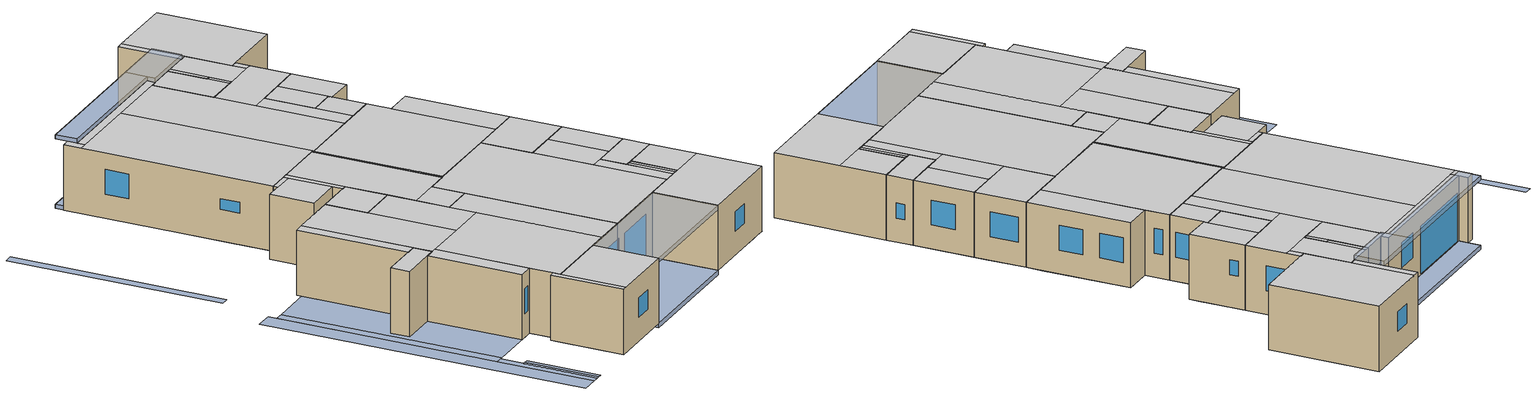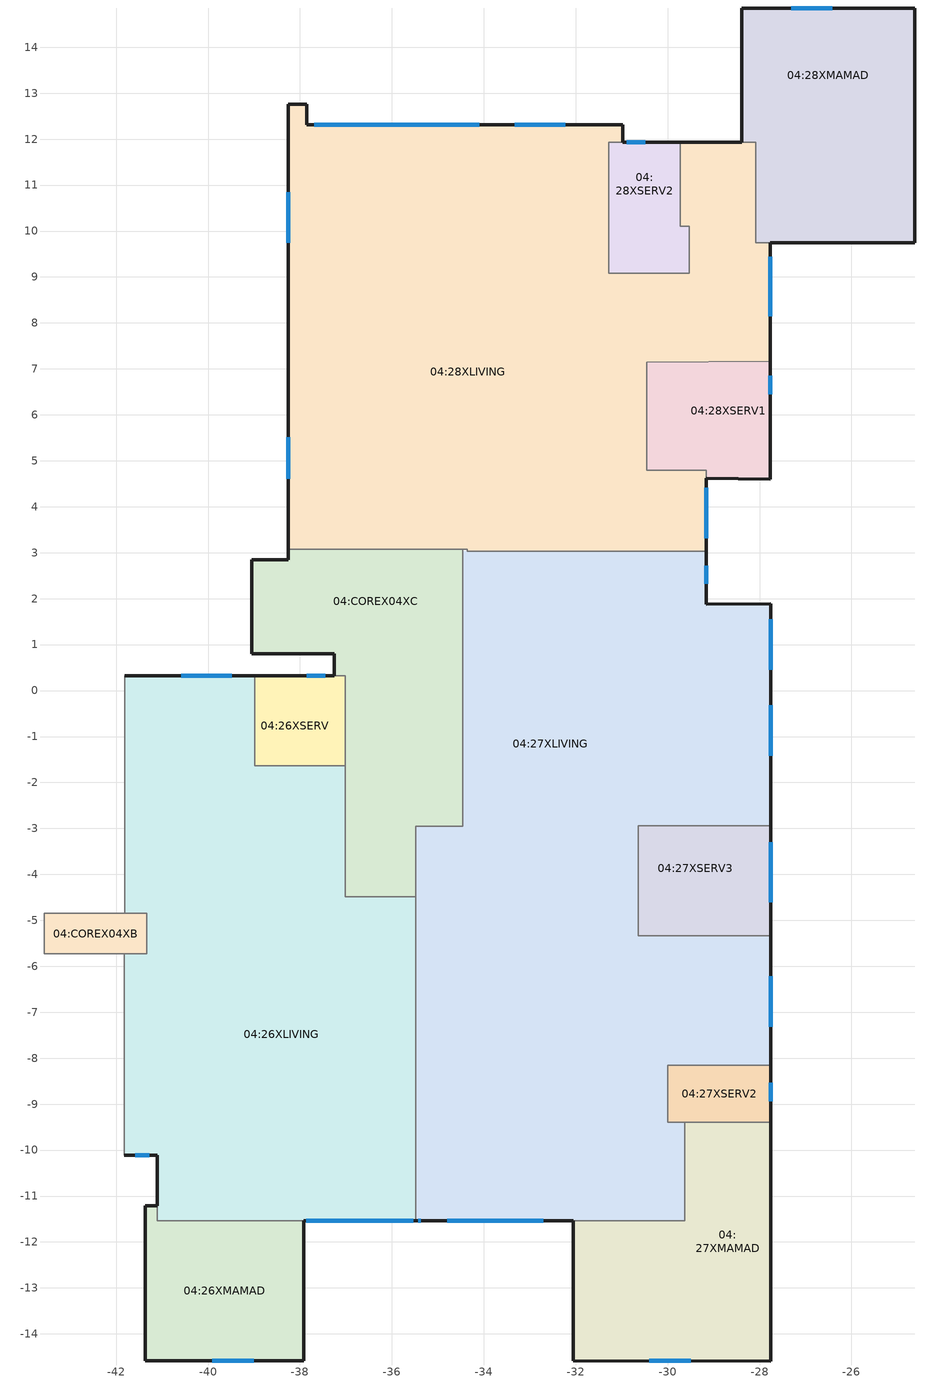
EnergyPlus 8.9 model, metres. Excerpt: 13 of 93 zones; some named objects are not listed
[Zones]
04:28XMAMAD
 floor adiabatic (0_IntFloor_U=2.126): -24.62,9.74 -28.08,9.74 -28.08,11.93 -24.62,11.93 z9; -24.62,11.93 -28.39,11.93 -28.39,14.85 -24.62,14.85 z9
 wall outside (0_ExtWall MMD plaster 400 6cm - Int_Insulation_U=1.28): -27.77,9.74 -24.62,9.74 -24.62,14.85 -28.39,14.85 -28.39,11.93 z9:12
 wall to 04:28XLIVING (0_IntPartition 20cm concrete_U=2.516): -28.39,11.93 -28.08,11.93 -28.08,9.74 -27.77,9.74 z9:12
 window (_6mm - 1001): -26.41,14.85 -27.31,14.85 z10.1:11
 ceiling to 05:35XMAMAD (0_IntFloor_U=2.126_Reversed): -28.39,11.93 -28.08,11.93 -28.08,14.85 -28.39,14.85 z12; -28.08,9.74 -24.62,9.74 -24.62,14.85 -28.08,14.85 z12
04:28XLIVING
 floor outside (0_ExtFloor 4cm polyash_U=1.009): -29.16,3.03 -29.6,3.03 -29.6,4.79 -29.16,4.79 z9
 floor adiabatic (0_IntFloor_U=2.126): -29.6,3.03 -34.36,3.03 -34.36,3.08 -29.6,3.08 z9; -28.08,9.74 -29.53,9.74 -29.53,10.11 -28.08,10.11 z9; -28.08,10.11 -29.73,10.11 -29.73,11.93 -28.08,11.93 z9; -29.53,7.15 -30.45,7.14 -30.45,9.08 -29.53,9.08 z9; -27.77,7.17 -29.53,7.15 -29.53,9.74 -27.77,9.74 z9; -30.98,11.93 -31.28,11.93 -31.28,12.31 -30.98,12.31 z9; -37.85,12.31 -38.25,12.31 -38.25,12.76 -37.85,12.76 z9; -31.28,9.08 -38.25,9.08 -38.25,12.31 -31.28,12.31 z9; -30.45,4.79 -38.25,4.79 -38.25,9.08 -30.45,9.08 z9; -29.6,3.08 -38.25,3.08 -38.25,4.79 -29.6,4.79 z9
 wall outside (0_ExtWall Pumice 22cm_U=0.916): -30.98,11.93 -30.98,12.31 -37.85,12.31 -37.85,12.76 -38.25,12.76 -38.25,3.08 / -29.16,3.03 -29.16,4.62 / -27.77,7.17 -27.77,9.74 / -28.39,11.93 -29.73,11.93 z9:12
 wall to 04:COREX04XC (0_SemiExposedWall ThermalPlaster200 2.5cm_U=1.387): -38.25,3.08 -34.46,3.08 z9:12
 wall to 04:27XLIVING (0_IntPartition 20cm concrete_U=2.516): -34.46,3.08 -34.36,3.08 -34.36,3.03 -29.16,3.03 z9:12
 wall to 04:28XSERV1 (0_IntPartition 20cm concrete_U=2.516): -29.16,4.62 -29.16,4.79 -30.45,4.79 -30.45,7.14 -27.77,7.17 z9:12
 wall to 04:28XSERV2 (0_IntPartition 20cm concrete_U=2.516): -29.73,11.93 -29.73,10.11 -29.53,10.11 -29.53,9.08 -31.28,9.08 -31.28,11.93 -30.98,11.93 z9:12
 window (6+12+6 - 1002): -34.1,12.31 -37.69,12.31 z9.05:11.25
 window (6+6+6 - 1003): -32.23,12.31 -33.33,12.31 / -38.25,10.84 -38.25,9.74 / -29.16,3.31 -29.16,4.41 / -27.77,8.14 -27.77,9.44 z10.1:11.25
 window (_6mm - 1004): -38.25,5.51 -38.25,4.61 z10.45:10.95
 ceiling to 05:35XLIVING (0_IntFloor_U=2.126_Reversed): -29.73,10.11 -29.53,10.11 -29.53,11.93 -29.73,11.93 z12; -28.08,9.08 -27.77,9.08 -27.77,9.74 -28.08,9.74 z12; -29.53,9.08 -28.08,9.08 -28.08,11.93 -29.53,11.93 z12; -30.45,3.03 -29.16,3.03 -29.16,4.79 -30.45,4.79 z12; -31.28,3.03 -30.45,3.03 -30.45,7.14 -31.28,7.13 z12; -31.28,7.13 -27.77,7.17 -27.77,9.08 -31.28,9.08 z12; -38.25,3.08 -34.36,3.08 -34.36,11.93 -38.25,11.93 z12; -34.36,3.03 -31.28,3.03 -31.28,11.93 -34.36,11.93 z12; -37.85,11.93 -30.98,11.93 -30.98,12.31 -37.85,12.31 z12; -38.25,11.93 -37.85,11.93 -37.85,12.76 -38.25,12.76 z12
04:COREX04XC
 floor adiabatic (0_IntFloor_U=2.126): -34.46,-2.96 -35.48,-2.96 -35.48,0.32 -34.46,0.32 z9; -35.48,-4.48 -37.02,-4.48 -37.02,0.32 -35.48,0.32 z9; -34.46,0.32 -37.25,0.32 -37.25,0.8 -34.46,0.8 z9; -38.25,0.8 -39.05,0.8 -39.05,2.85 -38.25,2.85 z9; -34.46,0.8 -38.25,0.8 -38.25,3.08 -34.46,3.08 z9
 wall outside (0_ExtWall Pumice 22cm_U=0.916): -38.25,3.08 -38.25,2.85 -39.05,2.85 -39.05,0.8 -37.25,0.8 -37.25,0.32 z9:12
 wall to 04:27XLIVING (0_SemiExposedWall ThermalPlaster200 2.5cm_U=1.387_Rev): -35.48,-4.48 -35.48,-2.96 -34.46,-2.96 -34.46,3.08 z9:12
 wall to 04:26XSERV (0_SemiExposedWall ThermalPlaster200 2.5cm_U=1.387_Rev): -37.25,0.32 -37.02,0.32 -37.02,-1.63 z9:12
 wall to 04:26XLIVING (0_SemiExposedWall ThermalPlaster200 2.5cm_U=1.387_Rev): -37.02,-1.63 -37.02,-4.48 -35.48,-4.48 z9:12
 ceiling to 05:COREX05XC (0_IntFloor_U=2.126_Reversed): -37.02,-4.48 -35.48,-4.48 -35.48,-2.96 -37.02,-2.96 z12; -38.25,2.85 -37.25,2.85 -37.25,3.08 -38.25,3.08 z12; -39.05,0.8 -37.25,0.8 -37.25,2.85 -39.05,2.85 z12; -37.25,0.32 -37.02,0.32 -37.02,3.08 -37.25,3.08 z12; -37.02,-2.96 -34.46,-2.96 -34.46,3.08 -37.02,3.08 z12
04:27XLIVING
 floor outside (0_ExtFloor 4cm polyash_U=1.009): -29.16,1.88 -29.6,1.88 -29.6,3.03 -29.16,3.03 z9; -27.76,-2.94 -28.16,-2.94 -28.16,-2.21 -27.76,-2.21 z9; -32.06,-11.54 -35.48,-11.54 -35.48,-11.18 -32.06,-11.18 z9
 floor adiabatic (0_IntFloor_U=2.126): -29.63,-11.54 -32.06,-11.54 -32.06,-11.18 -29.63,-11.18 z9; -34.46,-11.18 -35.48,-11.18 -35.48,-2.96 -34.46,-2.96 z9; -27.76,-2.21 -28.16,-2.21 -28.16,1.89 -27.76,1.89 z9; -29.6,1.88 -30.64,1.88 -30.64,3.03 -29.6,3.03 z9; -28.16,-2.94 -30.64,-2.94 -30.64,1.88 -28.16,1.89 z9; -30.64,-5.34 -34.46,-5.34 -34.46,3.03 -30.64,3.03 z9; -27.76,-8.16 -30,-8.16 -30,-5.34 -27.76,-5.34 z9; -30,-9.4 -34.46,-9.4 -34.46,-5.34 -30,-5.34 z9; -29.63,-11.18 -34.46,-11.18 -34.46,-9.4 -29.63,-9.4 z9
 wall outside (0_ExtWall Pumice 22cm_U=0.916): -27.76,-2.94 -27.76,1.89 -29.16,1.88 -29.16,3.03 / -35.48,-11.54 -32.06,-11.54 / -27.76,-8.16 -27.76,-5.34 z9:12
 wall to 04:26XLIVING (0_IntPartition 20cm concrete_U=2.516): -35.48,-4.48 -35.48,-11.54 z9:12
 wall to 04:27XMAMAD (0_IntPartition 20cm concrete_U=2.516): -32.06,-11.54 -29.63,-11.54 -29.63,-9.4 z9:12
 wall to 04:27XSERV2 (0_IntPartition 20cm concrete_U=2.516): -29.63,-9.4 -30,-9.4 -30,-8.16 -27.76,-8.16 z9:12
 wall to 04:27XSERV3 (0_IntPartition 20cm concrete_U=2.516): -27.76,-5.34 -30.64,-5.34 -30.64,-2.94 -27.76,-2.94 z9:12
 window (6+6+6 - 1003): -27.76,0.45 -27.76,1.55 / -27.76,-1.42 -27.76,-0.32 / -27.76,-7.31 -27.76,-6.21 z10.1:11.25
 window (_6mm - 1001): -29.16,2.32 -29.16,2.72 z10.1:11.25
 window (6+12+6 - 1002): -34.8,-11.54 -32.7,-11.54 z9.05:11.25
 window (_6mm - 1004): -35.43,-11.54 -35.37,-11.54 z9.05:11.25
 ceiling to 05:34XLIVING (0_IntFloor_U=2.126_Reversed): -29.16,-2.94 -27.76,-2.94 -27.76,1.89 -29.16,1.88 z12; -29.16,-8.16 -27.76,-8.16 -27.76,-5.34 -29.16,-5.34 z12; -34.36,-2.96 -30.64,-2.96 -30.64,-2.94 -34.36,-2.94 z12; -34.36,-2.94 -29.16,-2.94 -29.16,3.03 -34.36,3.03 z12; -34.46,-2.96 -34.36,-2.96 -34.36,3.08 -34.46,3.08 z12; -30,-11.54 -29.81,-11.54 -29.81,-9.4 -30,-9.4 z12; -30.64,-11.54 -30,-11.54 -30,-8.16 -30.64,-8.16 z12; -30.64,-8.16 -29.16,-8.16 -29.16,-5.34 -30.64,-5.34 z12; -35.48,-11.54 -30.64,-11.54 -30.64,-2.96 -35.48,-2.96 z12
 ceiling to 05:34XMAMAD (0_IntFloor_U=2.126_Reversed): -29.81,-11.54 -29.63,-11.54 -29.63,-9.4 -29.81,-9.4 z12
04:28XSERV1
 floor outside (0_ExtFloor 4cm polyash_U=1.009): -28.59,4.61 -29.16,4.62 -29.16,4.79 -28.59,4.79 z9; -28.59,4.79 -29.6,4.79 -29.6,5.01 -28.59,5.01 z9
 floor adiabatic (0_IntFloor_U=2.126): -27.77,4.6 -28.59,4.61 -28.59,5.01 -27.77,5.01 z9; -27.77,5.01 -29.6,5.01 -29.6,7.15 -27.77,7.17 z9; -29.6,4.79 -30.45,4.79 -30.45,7.14 -29.6,7.15 z9
 wall outside (0_ExtWall Pumice 22cm_U=0.916): -29.16,4.62 -27.77,4.6 -27.77,7.17 z9:12
 window (_6mm - 1001): -27.77,6.45 -27.77,6.85 z10.5:11.2
 ceiling to 05:35XSERV1 (0_IntFloor_U=2.126_Reversed): -30.45,4.79 -29.16,4.79 -29.16,7.16 -30.45,7.14 z12; -29.16,4.62 -27.77,4.6 -27.77,7.17 -29.16,7.16 z12
04:28XSERV2
 floor adiabatic (0_IntFloor_U=2.126): -29.73,10.11 -31.28,10.11 -31.28,11.93 -29.73,11.93 z9; -29.53,9.08 -31.28,9.08 -31.28,10.11 -29.53,10.11 z9
 wall outside (0_ExtWall Pumice 22cm_U=0.916): -29.73,11.93 -30.98,11.93 z9:12
 window (_6mm - 1001): -30.48,11.93 -30.88,11.93 z10.1:10.8
 ceiling to 05:35XSERV2 (0_IntFloor_U=2.126_Reversed): -29.73,9.08 -29.53,9.08 -29.53,10.11 -29.73,10.11 z12; -31.28,9.08 -29.73,9.08 -29.73,11.93 -31.28,11.93 z12
04:26XSERV
 floor outside (0_ExtFloor 4cm polyash_U=1.009): -37.25,0.09 -38.98,0.09 -38.98,0.32 -37.25,0.32 z9
 floor adiabatic (0_IntFloor_U=2.126): -37.25,-1.63 -38.98,-1.63 -38.98,0.09 -37.25,0.09 z9; -37.02,-1.63 -37.25,-1.63 -37.25,0.32 -37.02,0.32 z9
 wall outside (0_ExtWall Pumice 22cm_U=0.916): -37.25,0.32 -38.98,0.32 z9:12
 wall to 04:26XLIVING (0_IntPartition 20cm concrete_U=2.516_Rev): -38.98,0.32 -38.98,-1.63 -37.02,-1.63 z9:12
 window (_6mm - 1001): -37.45,0.32 -37.85,0.32 z10.72:11.12
 ceiling to 05:33XSERV (0_IntFloor_U=2.126_Reversed): -38.98,-1.63 -37.02,-1.63 -37.02,0.32 -38.98,0.32 z12
04:26XLIVING
 floor outside (0_ExtFloor 4cm polyash_U=1.009): -38.98,0.09 -40.07,0.09 -40.07,0.32 -38.98,0.32 z9; -40.92,0.09 -41.82,0.09 -41.82,0.32 -40.92,0.32 z9; -35.48,-11.54 -37.92,-11.54 -37.92,-11.18 -35.48,-11.18 z9
 floor adiabatic (0_IntFloor_U=2.126): -41.34,-10.11 -41.82,-10.11 -41.82,-5.73 -41.34,-5.73 z9; -35.48,-11.18 -37.92,-11.18 -37.92,-10.11 -35.48,-10.11 z9; -37.92,-11.54 -41.11,-11.54 -41.11,-10.11 -37.92,-10.11 z9; -35.48,-10.11 -41.34,-10.11 -41.34,-4.85 -35.48,-4.85 z9; -40.92,-4.85 -41.82,-4.85 -41.82,0.09 -40.92,0.09 z9; -40.07,0.09 -40.92,0.09 -40.92,0.32 -40.07,0.32 z9; -38.98,-1.63 -40.92,-1.63 -40.92,0.09 -38.98,0.09 z9; -37.02,-4.48 -40.92,-4.48 -40.92,-1.63 -37.02,-1.63 z9; -35.48,-4.85 -40.92,-4.85 -40.92,-4.48 -35.48,-4.48 z9
 wall outside (0_ExtWall Pumice 22cm_U=0.916): -38.98,0.32 -41.82,0.32 / -41.82,-10.11 -41.11,-10.11 -41.11,-11.21 / -37.92,-11.54 -35.48,-11.54 z9:12
 wall to 04:25XLIVING (0_IntPartition 20cm concrete_U=2.516_Rev): -41.82,0.32 -41.82,-4.85 / -41.82,-5.73 -41.82,-10.11 z9:12
 wall to 04:COREX04XB (0_SemiExposedWall ThermalPlaster200 2.5cm_U=1.387): -41.82,-4.85 -41.34,-4.85 -41.34,-5.73 -41.82,-5.73 z9:12
 wall to 04:26XMAMAD (0_IntPartition 20cm concrete_U=2.516): -41.11,-11.21 -41.11,-11.54 -37.92,-11.54 z9:12
 window (6+6+6 - 1003): -39.49,0.32 -40.59,0.32 z10.1:11.25
 window (_6mm - 1001): -41.58,-10.11 -41.28,-10.11 z10.1:11.25
 window (6+12+6 - 1002): -37.87,-11.54 -35.53,-11.54 z9.05:11.25
 ceiling to 05:33XLIVING (0_IntFloor_U=2.126_Reversed): -37.02,-11.54 -35.48,-11.54 -35.48,-4.48 -37.02,-4.48 z12; -41.82,-4.85 -41.34,-4.85 -41.34,0.32 -41.82,0.32 z12; -38.98,-5.73 -37.02,-5.73 -37.02,-1.63 -38.98,-1.63 z12; -41.34,-5.73 -38.98,-5.73 -38.98,0.32 -41.34,0.32 z12; -41.82,-10.11 -41.11,-10.11 -41.11,-5.73 -41.82,-5.73 z12; -41.11,-11.54 -37.02,-11.54 -37.02,-5.73 -41.11,-5.73 z12
04:27XMAMAD
 floor adiabatic (0_IntFloor_U=2.126): -29.63,-14.59 -32.06,-14.59 -32.06,-11.54 -29.63,-11.54 z9; -27.76,-14.59 -29.63,-14.59 -29.63,-9.4 -27.76,-9.4 z9
 wall outside (0_ExtWall MMD plaster 400 6cm - Int_Insulation_U=1.28): -32.06,-11.54 -32.06,-14.59 -27.76,-14.59 -27.76,-9.4 z9:12
 wall to 04:27XSERV2 (0_IntPartition 20cm concrete_U=2.516_Rev): -27.76,-9.4 -29.63,-9.4 z9:12
 window (_6mm - 1001): -30.4,-14.59 -29.5,-14.59 z10.1:11
 ceiling to 05:34XMAMAD (0_IntFloor_U=2.126_Reversed): -29.63,-11.54 -27.76,-11.54 -27.76,-9.4 -29.63,-9.4 z12; -32.06,-14.59 -27.76,-14.59 -27.76,-11.54 -32.06,-11.54 z12
04:27XSERV2
 floor adiabatic (0_IntFloor_U=2.126): -27.76,-9.4 -30,-9.4 -30,-8.16 -27.76,-8.16 z9
 wall outside (0_ExtWall Pumice 22cm_U=0.916): -27.76,-9.4 -27.76,-8.16 z9:12
 window (_6mm - 1001): -27.76,-8.94 -27.76,-8.54 z10.1:10.8
 ceiling to 05:34XSERV2 (0_IntFloor_U=2.126_Reversed): -30,-9.4 -27.76,-9.4 -27.76,-8.16 -30,-8.16 z12
04:27XSERV3
 floor outside (0_ExtFloor 4cm polyash_U=1.009): -27.76,-4.8 -28.16,-4.8 -28.16,-2.94 -27.76,-2.94 z9
 floor adiabatic (0_IntFloor_U=2.126): -28.16,-4.8 -30.64,-4.8 -30.64,-2.94 -28.16,-2.94 z9; -27.76,-5.34 -30.64,-5.34 -30.64,-4.8 -27.76,-4.8 z9
 wall outside (0_ExtWall Pumice 22cm_U=0.916): -27.76,-5.34 -27.76,-2.94 z9:12
 window (6+6+6 - 1003): -27.76,-4.6 -27.76,-3.3 z10.1:11.25
 ceiling to 05:34XSERV3 (0_IntFloor_U=2.126_Reversed): -30.64,-5.34 -27.76,-5.34 -27.76,-2.94 -30.64,-2.94 z12
04:COREX04XB
 floor adiabatic (0_IntFloor_U=2.126): -41.34,-5.73 -43.57,-5.73 -43.57,-4.85 -41.34,-4.85 z9
 wall to 04:25XLIVING (0_SemiExposedWall ThermalPlaster200 2.5cm_U=1.387_Rev): -41.82,-4.85 -43.57,-4.85 -43.57,-5.73 -41.82,-5.73 z9:12
 ceiling to 05:COREX05XB (0_IntFloor_U=2.126_Reversed): -43.57,-5.73 -41.34,-5.73 -41.34,-4.85 -43.57,-4.85 z12
04:26XMAMAD
 floor adiabatic (0_IntFloor_U=2.126): -41.11,-11.54 -41.37,-11.54 -41.37,-11.21 -41.11,-11.21 z9; -37.92,-14.59 -41.37,-14.59 -41.37,-11.54 -37.92,-11.54 z9
 wall outside (0_ExtWall MMD plaster 400 6cm - Int_Insulation_U=1.28): -41.11,-11.21 -41.37,-11.21 -41.37,-14.59 -37.92,-14.59 -37.92,-11.54 z9:12
 window (_6mm - 1001): -39.91,-14.59 -39.01,-14.59 z10.1:11
 ceiling to 05:33XMAMAD (0_IntFloor_U=2.126_Reversed): -41.11,-14.59 -37.92,-14.59 -37.92,-11.54 -41.11,-11.54 z12; -41.37,-14.59 -41.11,-14.59 -41.11,-11.21 -41.37,-11.21 z12
shading: -37.92,-11.54 -37.91,-14.59 / -37.91,-14.59 -32.06,-14.59 / -32.06,-14.59 -32.06,-11.54 / -32.06,-11.54 -37.92,-11.54 z11.8:12; -28.39,11.93 -28.39,13.32 / -28.39,13.32 -37.85,13.32 / -37.85,13.32 -37.85,12.31 / -37.85,12.31 -30.98,12.31 / -30.98,12.31 -30.98,11.93 / -30.98,11.93 -28.39,11.93 z12:12.2; -37.92,-11.54 -37.92,-14.59 / -37.92,-14.59 -32.06,-14.59 / -32.06,-14.59 -32.06,-11.54 / -32.06,-11.54 -37.92,-11.54 / -28.39,11.93 -28.39,13.32 / -28.39,13.32 -37.85,13.32 / -37.85,13.32 -37.85,12.31 / -37.85,12.31 -30.98,12.31 / -30.98,12.31 -30.98,11.93 / -30.98,11.93 -28.39,11.93 z8.8:9; -37.91,-14.59 -32.06,-14.59 -32.06,-11.54 -37.92,-11.54 z12; -32.06,-14.59 -37.91,-14.59 -37.92,-11.54 -32.06,-11.54 z11.8; -28.39,11.93 -30.98,11.93 -30.98,12.31 -28.39,12.31 z12; -28.39,12.31 -37.85,12.31 -37.85,13.32 -28.39,13.32 z12; -37.85,12.31 -30.98,12.31 -30.98,13.32 -37.85,13.32 z12.2; -30.98,11.93 -28.39,11.93 -28.39,13.32 -30.98,13.32 z12.2; -28.39,12.45 -24.62,12.37 -24.62,14.85 -28.39,14.85 z9; -38.25,12.67 -37.85,12.66 -37.85,12.76 -38.25,12.76 z9; -43.96,-14.59 -43.84,-14.59 -43.84,-11.18 -43.96,-11.18 z9; -44.26,-14.59 -43.96,-14.59 -43.96,-10.11 -44.26,-10.11 z9; -44.26,-10.11 -43.84,-10.11 -43.84,0.09 -44.26,0.09 z9; -45.11,-14.59 -44.26,-14.59 -44.26,0.49 -45.11,0.49 z9; -43.84,-14.59 -43.64,-14.59 -43.64,-11.18 -43.84,-11.18 z9; -43.84,2.78 -43.44,2.78 -43.44,12.79 -43.84,12.8 z9; -29.6,-14.59 -28.59,-14.59 -28.59,1.89 -29.6,1.88 z9; -38.25,2.85 -37.25,2.85 -37.25,5.01 -38.25,5.01 z9; -39.05,0.8 -37.25,0.8 -37.25,2.85 -39.05,2.85 z9; -37.25,0.09 -29.6,0.09 -29.6,5.01 -37.25,5.01 z9; -40.92,0.09 -40.07,0.09 -40.07,0.49 -40.92,0.49 z9; -41.11,-11.21 -37.92,-11.21 -37.92,-11.18 -41.11,-11.18 z9; -43.84,-10.11 -41.11,-10.11 -41.11,0.09 -43.84,0.09 z9; -41.11,-11.18 -32.06,-11.18 -32.06,0.09 -41.11,0.09 z9; -32.06,-11.21 -29.6,-11.21 -29.6,0.09 -32.06,0.09 z9; -41.37,-14.59 -37.92,-14.59 -37.92,-11.21 -41.37,-11.21 z9; -32.06,-14.59 -29.6,-14.59 -29.6,-11.21 -32.06,-11.21 z9; -38.25,5.01 -28.59,5.01 -28.59,9.74 -38.25,9.74 z9; -28.59,4.61 -27.77,4.6 -27.77,9.74 -28.59,9.74 z9; -28.16,-14.59 -27.76,-14.59 -27.76,-4.8 -28.16,-4.8 z9; -28.59,-14.59 -28.16,-14.59 -28.16,-2.21 -28.59,-2.21 z9; -28.59,-2.21 -27.76,-2.21 -27.76,1.89 -28.59,1.89 z9; -28.39,11.93 -24.62,11.93 -24.62,12.37 -28.39,12.45 z9; -30.98,9.74 -24.62,9.74 -24.62,11.93 -30.98,11.93 z9; -37.85,9.74 -30.98,9.74 -30.98,12.31 -37.85,12.31 z9; -38.25,9.74 -37.85,9.74 -37.85,12.66 -38.25,12.67 z9; -37.92,-14.59 -32.06,-14.59 -32.06,-11.54 -37.92,-11.54 z9; -32.06,-14.59 -37.92,-14.59 -37.92,-11.54 -32.06,-11.54 z8.8; -28.39,11.93 -30.98,11.93 -30.98,12.31 -28.39,12.31 z8.8; -28.39,12.31 -37.85,12.31 -37.85,13.32 -28.39,13.32 z8.8; -37.85,12.31 -30.98,12.31 -30.98,13.32 -37.85,13.32 z9; -30.98,11.93 -28.39,11.93 -28.39,13.32 -30.98,13.32 z9
[Site:Location]
1 (01-01:31-12)  (01-01:31-12): Latitude=32; Longitude=34.9; Time Zone=2; Elevation {m}=49
[Site:GroundTemperature:BuildingSurface]
18, 18, 18, 18, 18, 18, 18, 18, 18, 18, 18, 18
[Site:GroundTemperature:Deep]
18, 18, 18, 18, 18, 18, 18, 18, 18, 18, 18, 18
[Site:GroundTemperature:Shallow]
18, 18, 18, 18, 18, 18, 18, 18, 18, 18, 18, 18
[Site:GroundTemperature:FCfactorMethod]
January FCfactorMethod ground temperature {C}=14.56; Februry FCfactorMethod ground temperature {C}=15.21; March FCfactorMethod ground temperature {C}=16.32; April FCfactorMethod ground temperature {C}=21.47; May FCfactorMethod ground temperature {C}=26.48; June FCfactorMethod ground temperature {C}=30.09; July FCfactorMethod ground temperature {C}=32.2; August FCfactorMethod ground temperature {C}=33.24; September FCfactorMethod ground temperature {C}=31.42; October FCfactorMethod ground temperature {C}=27.68; November FCfactorMethod ground temperature {C}=21.81; December FCfactorMethod ground temperature {C}=17.94
[Site:GroundReflectance]
0.2, 0.2, 0.2, 0.2, 0.2, 0.2, 0.2, 0.2, 0.2, 0.2, 0.2, 0.2
[Site:GroundReflectance:SnowModifier]
2, 2
[Building]
Rambam_15-17: North Axis=0; Terrain=City; Loads Convergence Tolerance=.04; Temperature Convergence Tolerance=.4; Solar Distribution=FullExterior; Maximum number of warmup days=25; Minimum number of warmup days=6
[Construction]
0_IntFloor_U=2.126: _1045 Ceramic porcelain_12.1_.02, _1045_Cemented Plaster_2.2_.02, _1045 Sand and gravel_10.1_.08, _1045_RegularConcrete_1.1.1_.2, _1045_IntTiah_Cement Lime Plaster_2.1_.02
0_IntFloor_U=2.126_Reversed: _1045_IntTiah_Cement Lime Plaster_2.1_.02, _1045_RegularConcrete_1.1.1_.2, _1045 Sand and gravel_10.1_.08, _1045_Cemented Plaster_2.2_.02, _1045 Ceramic porcelain_12.1_.02
0_IntPartition 20cm concrete_U=2.516; 0_IntPartition 20cm concrete_U=2.516_Rev: _1045_IntTiah_Cement Lime Plaster_2.1_.015, _1045_RegularConcrete_1.1.1_.2, _1045_IntTiah_Cement Lime Plaster_2.1_.015
0_ExtWall MMD plaster 400 6cm - Int_Insulation_U=1.28: _1045_Cemented Plaster_2.2_.01, _1045_RegularConcrete_1.1.1_.2, 0_Thermal plaster 400_.06, _1045_IntTiah_Cement Lime Plaster_2.1_.01
0_ExtFloor 4cm polyash_U=1.009: _1045_Cemented Plaster_2.2_.02, 0_polyash 200_.04, _1045_RegularConcrete_1.1.1_.2, _1045 Sand and gravel_10.1_.08, _1045_Cemented Plaster_2.2_.02, _1045 Ceramic porcelain_12.1_.01
0_ExtWall Pumice 22cm_U=0.916: _Block Pumice 22sm_.22
0_SemiExposedWall ThermalPlaster200 2.5cm_U=1.387: _1045 Thermal Plaster Polystyrene Aggregate 225_2.3_.025, _1045_RegularConcrete_1.1.1_.2, _1045_IntTiah_Cement Lime Plaster_2.1_.015
0_SemiExposedWall ThermalPlaster200 2.5cm_U=1.387_Rev: _1045_IntTiah_Cement Lime Plaster_2.1_.015, _1045_RegularConcrete_1.1.1_.2, _1045 Thermal Plaster Polystyrene Aggregate 225_2.3_.025
_6mm - 1001; _6mm - 1004: 64
6+12+6 - 1002: Simple 6+12+6 - 1002
6+12+6 - 2002: 30003, Simple 6+12+6 - 1002
6+6+6 - 1003: Simple 6+6+6 - 1003
6+6+6 - 2003: 30003, Simple 6+6+6 - 1003
[WindowMaterial:Glazing]
64: Optical data type {SpectralAverage or Spectral}=SpectralAverage; Thickness {m}=.006; Solar transmittance at normal incidence=.79; Solar reflectance at normal incidence: front side=.075; Solar reflectance at normal incidence: back side=.075; Visible transmittance at normal incidence=0.881; Visible reflectance at normal incidence: front side=.081; Visible reflectance at normal incidence: back side=.081; IR transmittance at normal incidence=0; IR emissivity: front side=.84; IR emissivity: back side=.84; Conductivity {W/m-K}=1; Dirt Correction Factor for Solar and Visible Transmittance=1
[WindowMaterial:Shade]
30003: Solar transmittance=.15; Solar reflectance=.6; Visible transmittance=.15; Visible reflectance=.6; IR Thermal emissivity=.9; IR Thermal transmittance=.05; Thickness {m}=.001; Conductivity {W/m-K}=160; Shade-to-glass distance=.1; Shade top opening multiplier=0; Shade bottom opening multiplier=0; Shade left-side opening multiplier=0; Shade right-side opening multiplier=0; Air-flow permeability=0
[Material] Thermal Emittance=.9; Solar Absorptance=.4; Visible Absorptance=.4
Name | Roughness | Thickness {m} | Conductivity {w/m-K} | Density {kg/m3} | Specific Heat {J/kg-K}
_1045 Ceramic porcelain_12.1_.02 | Smooth | .02 | 1.3 | 2300 | 840
_1045_Cemented Plaster_2.2_.02 | Rough | .02 | 1 | 1800 | 1000
_1045 Sand and gravel_10.1_.08 | Rough | .08 | 2 | 1950 | 1045
_1045_RegularConcrete_1.1.1_.2 | MediumRough | .2 | 2 | 2400 | 1000
_1045_IntTiah_Cement Lime Plaster_2.1_.02 | Smooth | .02 | .8 | 1600 | 1000
_1045_IntTiah_Cement Lime Plaster_2.1_.015 | Smooth | .015 | .8 | 1600 | 1000
_1045_Cemented Plaster_2.2_.01 | Rough | .01 | 1 | 1800 | 1000
0_Thermal plaster 400_.06 | Rough | .06 | .129 | 400 | 1000
_1045_IntTiah_Cement Lime Plaster_2.1_.01 | Smooth | .01 | .8 | 1600 | 1000
0_polyash 200_.04 | Rough | .04 | .0698 | 200 | 1000
_1045 Ceramic porcelain_12.1_.01 | Smooth | .01 | 1.3 | 2300 | 840
_Block Pumice 22sm_.22 | MediumRough | .22 | .244 | 795 | 970
_1045 Thermal Plaster Polystyrene Aggregate 225_2.3_.025 | Rough | .025 | .073 | 225 | 1000
[WindowMaterial:SimpleGlazingSystem]
Name | U-value W/m2/K | Solar Heat Gain Coefficient | Visible Transmittance
Simple 6+12+6 - 1002 | 2.8 | .75 | .781
Simple 6+6+6 - 1003 | 3.2 | .8 | .801
[WindowProperty:ShadingControl] Shading type=ExteriorShade; Shading control type=OnIfScheduleAllows; Schedule=0_(2017) Residential Exterior Shading Schedule - Zone A-B; Shading control is scheduled=Yes; Glare control is active=No; Type of slat angle control=FixedSlatAngle; Setpoint 2=0
Name | Name of glazed construction with shading
1002 | 6+12+6 - 2002
1003 | 6+6+6 - 2003
[Zone] Relative North (to building)=0; Zone Type=1; Zone multiplier=1; Zone inside convection algorithm=TARP
Name | Zone volume | Floor Area | Part Of Total Floor Area
04:28XMAMAD | 49.4299 | 18.5827 | Yes
04:28XLIVING | 217.9949 | 81.953 | Yes
04:28XSERV2 | 12.2834 | 4.6178 | Yes
04:COREX04XC | 67.0919 | 22.364 | No
04:27XLIVING | 242.4279 | 91.1383 | Yes
04:26XLIVING | 166.2863 | 62.5136 | Yes
04:27XSERV3 | 18.3868 | 6.9123 | Yes
04:27XSERV2 | 7.3914 | 2.7787 | Yes
04:27XMAMAD | 45.5458 | 17.1225 | Yes
04:26XMAMAD | 28.1819 | 10.5947 | Yes
04:26XSERV | 10.2024 | 3.8355 | Yes
04:28XSERV1 | 17.5205 | 6.5867 | Yes
04:COREX04XB | 5.8946 | 1.9649 | No
[PEOPLE] Number of People SCHEDULE=0_Baseline Residential Occupancy Schedule; Number of People Calculation Method=People/Area; People per Zone Floor Area=.04; radiant fraction=.3; User Specified Sensible Fraction=AutoCalculate; CO2 generation rate per unit of activity level (units m3/s-W=3.82e-08; Enable ASHRAE 55 comfort warnings=No; MRT Calculation Type=ZoneAveraged; Work Efficiency SCHEDULE Name (0.0-1.0,real)=Work efficiency; Clothing Insulation Calculation Method=ClothingInsulationSchedule; Air Velocity SCHEDULE Name (units m/s, real)=Default Air Velocity for Comfort Calculations
Name | Zone | Activity level SCHEDULE Name (units W/person, real) | Clothing Insulation SCHEDULE Name (real)
People 04:28XMAMAD | 04:28XMAMAD | Activity Schedule 35157 | Clothing Schedule 35157
People 04:28XLIVING | 04:28XLIVING | Activity Schedule 35193 | Clothing Schedule 35193
People 04:28XSERV2 | 04:28XSERV2 | Activity Schedule 35231 | Clothing Schedule 35231
People 04:27XLIVING | 04:27XLIVING | Activity Schedule 35268 | Clothing Schedule 35268
People 04:26XLIVING | 04:26XLIVING | Activity Schedule 35333 | Clothing Schedule 35333
People 04:27XSERV3 | 04:27XSERV3 | Activity Schedule 35352 | Clothing Schedule 35352
People 04:27XSERV2 | 04:27XSERV2 | Activity Schedule 35373 | Clothing Schedule 35373
People 04:27XMAMAD | 04:27XMAMAD | Activity Schedule 35390 | Clothing Schedule 35390
People 04:26XMAMAD | 04:26XMAMAD | Activity Schedule 35408 | Clothing Schedule 35408
People 04:26XSERV | 04:26XSERV | Activity Schedule 35417 | Clothing Schedule 35417
People 04:28XSERV1 | 04:28XSERV1 | Activity Schedule 35432 | Clothing Schedule 35432
[Lights] Lighting SCHEDULE=0_Baseline Residential Lighting Schedule; Design Level calculation method=Watts/Area; Watts per Zone Area {W/m2}=5; Return Air Fraction=0; Radiant fraction=.72; Fraction Visible=.18; Fraction Replaceable=1
Name | Zone | LightsEndUseKey
04:28XMAMAD General lighting | 04:28XMAMAD | ELECTRIC EQUIPMENT#04:28XMAMAD#GeneralLights
04:28XLIVING General lighting | 04:28XLIVING | ELECTRIC EQUIPMENT#04:28XLIVING#GeneralLights
04:28XSERV2 General lighting | 04:28XSERV2 | ELECTRIC EQUIPMENT#04:28XSERV2#GeneralLights
04:27XLIVING General lighting | 04:27XLIVING | ELECTRIC EQUIPMENT#04:27XLIVING#GeneralLights
04:26XLIVING General lighting | 04:26XLIVING | ELECTRIC EQUIPMENT#04:26XLIVING#GeneralLights
04:27XSERV3 General lighting | 04:27XSERV3 | ELECTRIC EQUIPMENT#04:27XSERV3#GeneralLights
04:27XSERV2 General lighting | 04:27XSERV2 | ELECTRIC EQUIPMENT#04:27XSERV2#GeneralLights
04:27XMAMAD General lighting | 04:27XMAMAD | ELECTRIC EQUIPMENT#04:27XMAMAD#GeneralLights
04:26XMAMAD General lighting | 04:26XMAMAD | ELECTRIC EQUIPMENT#04:26XMAMAD#GeneralLights
04:26XSERV General lighting | 04:26XSERV | ELECTRIC EQUIPMENT#04:26XSERV#GeneralLights
04:28XSERV1 General lighting | 04:28XSERV1 | ELECTRIC EQUIPMENT#04:28XSERV1#GeneralLights
[OtherEquipment] Fuel Type=Electricity; Design Level calculation method=Watts/Area; Latent fraction=0; Radiant fraction=.2; Fraction Lost=0; Carbon Dioxide Generation Rate=0; End-use category=General
Name | Zone | Equipment SCHEDULE | Watts per Zone Area {watts/m2}
04:28XMAMAD Miscellaneous gain | 04:28XMAMAD | 0_(2017) Baseline Residential Non Fixed Equipment Schedule | 6
04:28XMAMAD Equipment gain | 04:28XMAMAD | 0_(2017) Baseline Residential Equipment Schedule | 1
04:28XLIVING Miscellaneous gain | 04:28XLIVING | 0_(2017) Baseline Residential Non Fixed Equipment Schedule | 6
04:28XLIVING Equipment gain | 04:28XLIVING | 0_(2017) Baseline Residential Equipment Schedule | 1
04:28XSERV2 Miscellaneous gain | 04:28XSERV2 | 0_(2017) Baseline Residential Non Fixed Equipment Schedule | 6
04:28XSERV2 Equipment gain | 04:28XSERV2 | 0_(2017) Baseline Residential Equipment Schedule | 1
04:27XLIVING Miscellaneous gain | 04:27XLIVING | 0_(2017) Baseline Residential Non Fixed Equipment Schedule | 6
04:27XLIVING Equipment gain | 04:27XLIVING | 0_(2017) Baseline Residential Equipment Schedule | 1
04:26XLIVING Miscellaneous gain | 04:26XLIVING | 0_(2017) Baseline Residential Non Fixed Equipment Schedule | 6
04:26XLIVING Equipment gain | 04:26XLIVING | 0_(2017) Baseline Residential Equipment Schedule | 1
04:27XSERV3 Miscellaneous gain | 04:27XSERV3 | 0_(2017) Baseline Residential Non Fixed Equipment Schedule | 6
04:27XSERV3 Equipment gain | 04:27XSERV3 | 0_(2017) Baseline Residential Equipment Schedule | 1
04:27XSERV2 Miscellaneous gain | 04:27XSERV2 | 0_(2017) Baseline Residential Non Fixed Equipment Schedule | 6
04:27XSERV2 Equipment gain | 04:27XSERV2 | 0_(2017) Baseline Residential Equipment Schedule | 1
04:27XMAMAD Miscellaneous gain | 04:27XMAMAD | 0_(2017) Baseline Residential Non Fixed Equipment Schedule | 6
04:27XMAMAD Equipment gain | 04:27XMAMAD | 0_(2017) Baseline Residential Equipment Schedule | 1
04:26XMAMAD Miscellaneous gain | 04:26XMAMAD | 0_(2017) Baseline Residential Non Fixed Equipment Schedule | 6
04:26XMAMAD Equipment gain | 04:26XMAMAD | 0_(2017) Baseline Residential Equipment Schedule | 1
04:26XSERV Miscellaneous gain | 04:26XSERV | 0_(2017) Baseline Residential Non Fixed Equipment Schedule | 6
04:26XSERV Equipment gain | 04:26XSERV | 0_(2017) Baseline Residential Equipment Schedule | 1
04:28XSERV1 Miscellaneous gain | 04:28XSERV1 | 0_(2017) Baseline Residential Non Fixed Equipment Schedule | 6
04:28XSERV1 Equipment gain | 04:28XSERV1 | 0_(2017) Baseline Residential Equipment Schedule | 1
[ZoneInfiltration:DesignFlowRate] Infiltration SCHEDULE=On 24/7; Design Volume Flow Rate calculation method=Flow/zone; Constant Term Coefficient=1; Temperature Term Coefficient=0; Velocity Term Coefficient=0; Velocity Squared Term Coefficient=0
Name | Zone | Design Volume Flow Rate (m3/s)
04:28XMAMAD Infiltration | 04:28XMAMAD | .013731
04:28XLIVING Infiltration | 04:28XLIVING | .060554
04:28XSERV2 Infiltration | 04:28XSERV2 | .003412
04:COREX04XC Infiltration | 04:COREX04XC | .018637
04:27XLIVING Infiltration | 04:27XLIVING | .067341
04:26XLIVING Infiltration | 04:26XLIVING | .046191
04:27XSERV3 Infiltration | 04:27XSERV3 | .005107
04:27XSERV2 Infiltration | 04:27XSERV2 | .002053
04:27XMAMAD Infiltration | 04:27XMAMAD | .012652
04:26XMAMAD Infiltration | 04:26XMAMAD | .007828
04:26XSERV Infiltration | 04:26XSERV | .002834
04:28XSERV1 Infiltration | 04:28XSERV1 | .004867
04:COREX04XB Infiltration | 04:COREX04XB | .001637
[ZoneControl:Thermostat]
04:28XMAMAD Thermostat: 04:28XMAMAD, Zone Control Type Sched, ThermostatSetpoint:DualSetpoint, Dual Setpoint - Zone 04:28XMAMAD
04:28XLIVING Thermostat: 04:28XLIVING, Zone Control Type Sched, ThermostatSetpoint:DualSetpoint, Dual Setpoint - Zone 04:28XLIVING
04:28XSERV2 Thermostat: 04:28XSERV2, Zone Control Type Sched, ThermostatSetpoint:DualSetpoint, Dual Setpoint - Zone 04:28XSERV2
04:27XLIVING Thermostat: 04:27XLIVING, Zone Control Type Sched, ThermostatSetpoint:DualSetpoint, Dual Setpoint - Zone 04:27XLIVING
04:26XLIVING Thermostat: 04:26XLIVING, Zone Control Type Sched, ThermostatSetpoint:DualSetpoint, Dual Setpoint - Zone 04:26XLIVING
04:27XSERV3 Thermostat: 04:27XSERV3, Zone Control Type Sched, ThermostatSetpoint:DualSetpoint, Dual Setpoint - Zone 04:27XSERV3
04:27XSERV2 Thermostat: 04:27XSERV2, Zone Control Type Sched, ThermostatSetpoint:DualSetpoint, Dual Setpoint - Zone 04:27XSERV2
04:27XMAMAD Thermostat: 04:27XMAMAD, Zone Control Type Sched, ThermostatSetpoint:DualSetpoint, Dual Setpoint - Zone 04:27XMAMAD
04:26XMAMAD Thermostat: 04:26XMAMAD, Zone Control Type Sched, ThermostatSetpoint:DualSetpoint, Dual Setpoint - Zone 04:26XMAMAD
04:26XSERV Thermostat: 04:26XSERV, Zone Control Type Sched, ThermostatSetpoint:DualSetpoint, Dual Setpoint - Zone 04:26XSERV
04:28XSERV1 Thermostat: 04:28XSERV1, Zone Control Type Sched, ThermostatSetpoint:DualSetpoint, Dual Setpoint - Zone 04:28XSERV1
[ThermostatSetpoint:DualSetpoint]
Dual Setpoint - Zone 04:28XMAMAD: 04:28XMAMAD Heating Setpoint Schedule, 04:28XMAMAD Cooling SP Sch
Dual Setpoint - Zone 04:28XLIVING: 04:28XLIVING Heating Setpoint Schedule, 04:28XLIVING Cooling SP Sch
Dual Setpoint - Zone 04:28XSERV2: 04:28XSERV2 Heating Setpoint Schedule, 04:28XSERV2 Cooling SP Sch
Dual Setpoint - Zone 04:27XLIVING: 04:27XLIVING Heating Setpoint Schedule, 04:27XLIVING Cooling SP Sch
Dual Setpoint - Zone 04:26XLIVING: 04:26XLIVING Heating Setpoint Schedule, 04:26XLIVING Cooling SP Sch
Dual Setpoint - Zone 04:27XSERV3: 04:27XSERV3 Heating Setpoint Schedule, 04:27XSERV3 Cooling SP Sch
Dual Setpoint - Zone 04:27XSERV2: 04:27XSERV2 Heating Setpoint Schedule, 04:27XSERV2 Cooling SP Sch
Dual Setpoint - Zone 04:27XMAMAD: 04:27XMAMAD Heating Setpoint Schedule, 04:27XMAMAD Cooling SP Sch
Dual Setpoint - Zone 04:26XMAMAD: 04:26XMAMAD Heating Setpoint Schedule, 04:26XMAMAD Cooling SP Sch
Dual Setpoint - Zone 04:26XSERV: 04:26XSERV Heating Setpoint Schedule, 04:26XSERV Cooling SP Sch
Dual Setpoint - Zone 04:28XSERV1: 04:28XSERV1 Heating Setpoint Schedule, 04:28XSERV1 Cooling SP Sch
[Zone equipment]
04:28XMAMAD: 04:28XMAMAD Ideal Loads Air
04:28XLIVING: 04:28XLIVING Ideal Loads Air
04:28XSERV2: 04:28XSERV2 Ideal Loads Air
04:27XLIVING: 04:27XLIVING Ideal Loads Air
04:26XLIVING: 04:26XLIVING Ideal Loads Air
04:27XSERV3: 04:27XSERV3 Ideal Loads Air
04:27XSERV2: 04:27XSERV2 Ideal Loads Air
04:27XMAMAD: 04:27XMAMAD Ideal Loads Air
04:26XMAMAD: 04:26XMAMAD Ideal Loads Air
04:26XSERV: 04:26XSERV Ideal Loads Air
04:28XSERV1: 04:28XSERV1 Ideal Loads Air
[ZoneHVAC:IdealLoadsAirSystem] Maximum Heating Supply Air Temperature {C}=35; Minimum Cooling Supply Air Temperature {C}=12; Maximum Heating Supply Air Humidity Ratio {kg-H2O/kg-air}=.012; Minimum Cooling Supply Air Humidity Ratio {kg-H2O/kg-air}=.008; Heating Limit=NoLimit; Cooling Limit=NoLimit; Dehumidification Control Type=None; Humidification Control Type=None; Outdoor Air Economizer Type=NoEconomizer; Heat Recovery Type=None
Name | Heating Availability Schedule | Cooling availability schedule
07:46XLIVING Ideal Loads Air | 07:46XLIVING Heating Availability Sch | 07:46XLIVING Cooling Availability Sch
07:45XLIVING Ideal Loads Air | 07:45XLIVING Heating Availability Sch | 07:45XLIVING Cooling Availability Sch
07:43XLIVING Ideal Loads Air | 07:43XLIVING Heating Availability Sch | 07:43XLIVING Cooling Availability Sch
07:44XSERV Ideal Loads Air | 07:44XSERV Heating Availability Sch | 07:44XSERV Cooling Availability Sch
07:43XMAMAD Ideal Loads Air | 07:43XMAMAD Heating Availability Sch | 07:43XMAMAD Cooling Availability Sch
07:44XMAMAD Ideal Loads Air | 07:44XMAMAD Heating Availability Sch | 07:44XMAMAD Cooling Availability Sch
07:47XMAMAD Ideal Loads Air | 07:47XMAMAD Heating Availability Sch | 07:47XMAMAD Cooling Availability Sch
07:47XSERV Ideal Loads Air | 07:47XSERV Heating Availability Sch | 07:47XSERV Cooling Availability Sch
07:45XMAMAD Ideal Loads Air | 07:45XMAMAD Heating Availability Sch | 07:45XMAMAD Cooling Availability Sch
07:46XMAMAD Ideal Loads Air | 07:46XMAMAD Heating Availability Sch | 07:46XMAMAD Cooling Availability Sch
[Schedule:Compact]
On; On 24/7: Any Number, Through: 12/31, For: AllDays, Until: 24:00, 1
Work efficiency: Any Number, Through: 12/31, For: AllDays, Until: 24:00, 0
Default Air Velocity for Comfort Calculations: Any Number, Through: 12/31, For: AllDays, Until: 24:00, 0.137
0_Baseline Residential Lighting Schedule: Fraction, Through: 31 Dec, For: AllDays, Until: 17:00, 0, Until: 24:00, 1
0_Baseline Residential Occupancy Schedule: Fraction, Through: 31 Dec, For: Alldays, Until: 08:00, 0.64, Until: 16:00, 0, Until: 24:00, 1
0_(2017) Baseline Residential Equipment Schedule: Fraction, Through: 31 Dec, For: AllDays, Until: 24:00, 1
0_(2017) Baseline Residential Non Fixed Equipment Schedule: Fraction, Through: 31 Dec, For: AllDays, Until: 16:00, 0, Until: 24:00, 1
0_(2017) Residential Exterior Shading Schedule - Zone A-B: On, Through: 31 Mar, For: Alldays, Until: 07:00, 1, Until: 17:00, 0, Until: 24:00, 1, Through: 30 Nov, For: Alldays, Until: 08:30, 0, Until: 15:30, 1, Until: 24:00, 0, Through: 31 Dec, For: Alldays, Until: 07:00, 1, Until: 17:00, 0, Until: 24:00, 1
Activity Schedule 35157; Activity Schedule 35193; Activity Schedule 35231; Activity Schedule 35268; Activity Schedule 35333; Activity Schedule 35352; Activity Schedule 35373; Activity Schedule 35390; Activity Schedule 35408; Activity Schedule 35417; Activity Schedule 35432: Any Number, Through: 12/31, For: AllDays, Until: 24:00, 125
Clothing Schedule 35157; Clothing Schedule 35193; Clothing Schedule 35231; Clothing Schedule 35268; Clothing Schedule 35333; Clothing Schedule 35352; Clothing Schedule 35373; Clothing Schedule 35390; Clothing Schedule 35408; Clothing Schedule 35417; Clothing Schedule 35432: Any Number, Through: 4/1, For: AllDays, Until: 24:00, 1, Through: 9/30, For: AllDays, Until: 24:00, .5, Through: 12/31, For: AllDays, Until: 24:00, 1
04:28XMAMAD Heating Setpoint Schedule; 04:28XLIVING Heating Setpoint Schedule; 04:28XSERV2 Heating Setpoint Schedule; 04:27XLIVING Heating Setpoint Schedule; 04:26XLIVING Heating Setpoint Schedule; 04:27XSERV3 Heating Setpoint Schedule; 04:27XSERV2 Heating Setpoint Schedule; 04:27XMAMAD Heating Setpoint Schedule; 04:26XMAMAD Heating Setpoint Schedule; 04:26XSERV Heating Setpoint Schedule; 04:28XSERV1 Heating Setpoint Schedule: Temperature, Through: 31 March, For: AllDays, Until: 24:00, 20, Through: 30 November, For: AllDays, Until: 24:00, -50, Through: 31 December, For: AllDays, Until: 24:00, 20
04:28XMAMAD Cooling SP Sch; 04:28XLIVING Cooling SP Sch; 04:28XSERV2 Cooling SP Sch; 04:27XLIVING Cooling SP Sch; 04:26XLIVING Cooling SP Sch; 04:27XSERV3 Cooling SP Sch; 04:27XSERV2 Cooling SP Sch; 04:27XMAMAD Cooling SP Sch; 04:26XMAMAD Cooling SP Sch; 04:26XSERV Cooling SP Sch; 04:28XSERV1 Cooling SP Sch: Temperature, Through: 31 March, For: AllDays, Until: 24:00, 100, Through: 30 November, For: AllDays, Until: 24:00, 24, Through: 31 December, For: AllDays, Until: 24:00, 100
07:46XLIVING Heating Availability Sch; 07:45XLIVING Heating Availability Sch; 07:43XLIVING Heating Availability Sch; 07:44XSERV Heating Availability Sch; 07:43XMAMAD Heating Availability Sch; 07:44XMAMAD Heating Availability Sch; 07:47XMAMAD Heating Availability Sch; 07:47XSERV Heating Availability Sch; 07:45XMAMAD Heating Availability Sch; 07:46XMAMAD Heating Availability Sch: Temperature, Through: 31 March, For: AllDays, Until: 24:00, 1, Through: 30 November, For: AllDays, Until: 24:00, 0, Through: 31 December, For: AllDays, Until: 24:00, 1
07:46XLIVING Cooling Availability Sch; 07:45XLIVING Cooling Availability Sch; 07:43XLIVING Cooling Availability Sch; 07:44XSERV Cooling Availability Sch; 07:43XMAMAD Cooling Availability Sch; 07:44XMAMAD Cooling Availability Sch; 07:47XMAMAD Cooling Availability Sch; 07:47XSERV Cooling Availability Sch; 07:45XMAMAD Cooling Availability Sch; 07:46XMAMAD Cooling Availability Sch: Temperature, Through: 31 March, For: AllDays, Until: 24:00, 0, Through: 30 November, For: AllDays, Until: 24:00, 1, Through: 31 December, For: AllDays, Until: 24:00, 0
[Schedule:Day:Hourly]
Summer Control Type Day Sch; Winter Control Type Day Sch: Control Type, 4, 4, 4, 4, 4, 4, 4, 4, 4, 4, 4, 4, 4, 4, 4, 4, 4, 4, 4, 4, 4, 4, 4, 4
[Schedule:Week:Daily]
Summer Control Type Week Sch: Summer Control Type Day Sch, Summer Control Type Day Sch, Summer Control Type Day Sch, Summer Control Type Day Sch, Summer Control Type Day Sch, Summer Control Type Day Sch, Summer Control Type Day Sch, Summer Control Type Day Sch, Summer Control Type Day Sch, Summer Control Type Day Sch, Summer Control Type Day Sch, Summer Control Type Day Sch
Winter Control Type Week Sch: Winter Control Type Day Sch, Winter Control Type Day Sch, Winter Control Type Day Sch, Winter Control Type Day Sch, Winter Control Type Day Sch, Winter Control Type Day Sch, Winter Control Type Day Sch, Winter Control Type Day Sch, Winter Control Type Day Sch, Winter Control Type Day Sch, Winter Control Type Day Sch, Winter Control Type Day Sch
[Schedule:Year]
Zone Control Type Sched: Control Type, Winter Control Type Week Sch, 1, 1, 3, 31, Summer Control Type Week Sch, 4, 1, 9, 30, Winter Control Type Week Sch, 10, 1, 12, 31
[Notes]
Geometry convention template : ASHRAE 90.1
Zone geometry and surface areas : 2-Outer
Zone volume calculation method : 1-Inner
Zone floor area calculation method : 2-Outer
Window to wall ratio method : 2-Outer
Hourly weather file: C:\ProgramData\DesignBuilder\Weather Data\ISR_TEL AVIV-BET DAGAN_MSI.epw
